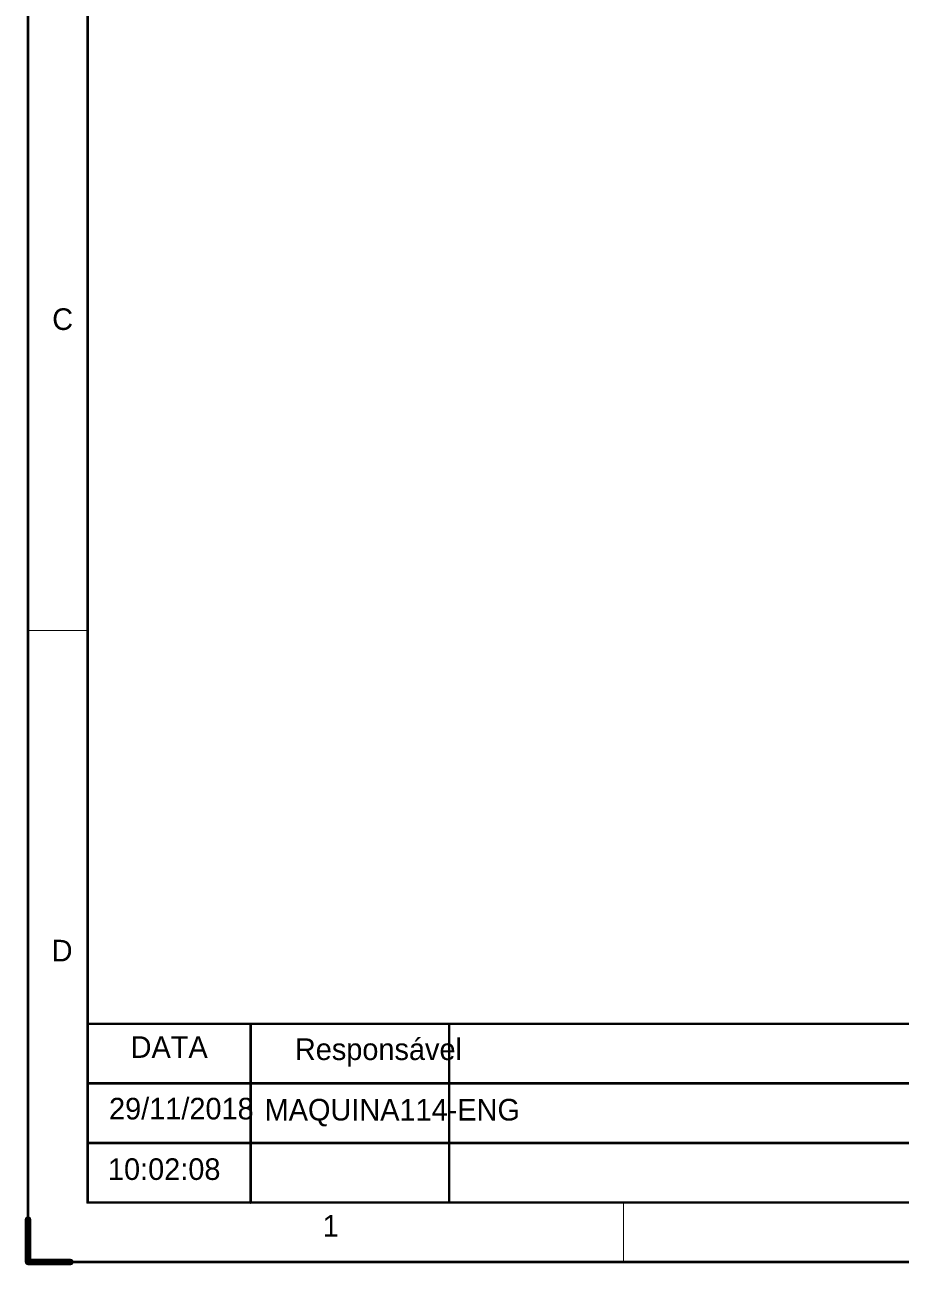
# Model space of a CAD drawing. Header units: millimetres. Extents: x 7 to 23.6, y 5 to 16.7.
# Drawn here: x 6.99 to 11.04, y 4.99 to 10.73 of the extents above; entities that cross this region are included whole.
import ezdxf

# ---------------------------------------------------------------- set-up
doc = ezdxf.new("R2010")
doc.units = ezdxf.units.MM
doc.header["$MEASUREMENT"] = 0
doc.layers.add('Mechanical10', color=56, linetype='Continuous')

msp = doc.modelspace()

# ---------------------------------------------------------------- linework, layer by layer
at = {"layer": 'Mechanical10'}
for points, const_width in [([(7, 5), (7, 16.69)], 0.0118), ([(7, 5), (7, 16.6929)], 0.00394), ([(7.2756, 5.2756), (7.2756, 16.4173)], 0.0118), ([(7, 7.9232), (7.2756, 7.9232)], 0.0039), ([(7.2756, 6.1024), (23.2598, 6.1024)], 0.0118), ([(8.03, 5.275), (8.03, 6.1018)], 0.0118), ([(8.9488, 5.2756), (8.9488, 6.1024)], 0.0118), ([(7.2756, 5.8268), (14.05, 5.8268)], 0.0118), ([(7.2756, 5.5512), (23.2598, 5.5512)], 0.0118), ([(7.2756, 5.2756), (23.2598, 5.2756)], 0.0118), ([(9.7559, 5), (9.7559, 5.2756)], 0.0039), ([(7, 5), (7, 5.1969)], 0.0295), ([(7, 5), (7.1969, 5)], 0.0295), ([(7, 5), (23.54, 5)], 0.0118), ([(7, 5), (23.5354, 5)], 0.00394)]:
    msp.add_lwpolyline(points, dxfattribs=dict(at, const_width=const_width))
for points, const_width in [([(6.999, 7.9232, 1), (7.001, 7.9232, 1)], 0.00195), ([(7.2746, 7.9232, 1), (7.2766, 7.9232, 1)], 0.00195), ([(7.2726, 6.1024, 1), (7.2785, 6.1024, 1)], 0.0059), ([(8.027, 6.1018, 1), (8.0329, 6.1018, 1)], 0.0059), ([(8.9459, 6.1024, 1), (8.9518, 6.1024, 1)], 0.0059), ([(7.2726, 5.8268, 1), (7.2785, 5.8268, 1)], 0.0059), ([(7.2726, 5.5512, 1), (7.2785, 5.5512, 1)], 0.0059), ([(7.2726, 5.2756, 1), (7.2785, 5.2756, 1)], 0.0059), ([(7.2726, 5.2756, 1), (7.2785, 5.2756, 1)], 0.0059), ([(8.027, 5.275, 1), (8.0329, 5.275, 1)], 0.0059), ([(8.9459, 5.2756, 1), (8.9518, 5.2756, 1)], 0.0059), ([(9.7549, 5.2756, 1), (9.7569, 5.2756, 1)], 0.00195), ([(6.9926, 5.1969, 1), (7.0074, 5.1969, 1)], 0.0147), ([(6.9926, 5, 1), (7.0074, 5, 1)], 0.0147), ([(6.9926, 5, 1), (7.0074, 5, 1)], 0.0147), ([(6.997, 5, 1), (7.003, 5, 1)], 0.0059), ([(6.997, 5, 1), (7.003, 5, 1)], 0.0059), ([(6.999, 5, 1), (7.001, 5, 1)], 0.00197), ([(6.999, 5, 1), (7.001, 5, 1)], 0.00197), ([(7.1895, 5, 1), (7.2042, 5, 1)], 0.0147), ([(9.7549, 5, 1), (9.7569, 5, 1)], 0.00195)]:
    msp.add_lwpolyline(points, format="xyb", close=True, dxfattribs=dict(at, const_width=const_width))

# ---------------------------------------------------------------- texts
for s, p in [('C', (7.112, 9.3148)), ('D', (7.1095, 6.3916)), ('DATA', (7.475, 5.945)), ('Responsável', (8.235, 5.935)), ('29/11/2018', (7.375, 5.66)), ('MAQUINA114-ENG', (8.095, 5.655)), ('10:02:08', (7.37, 5.38)), ('1', (8.3634, 5.1178))]:
    msp.add_text(s, height=0.1, dxfattribs=at).set_placement(p)

doc.saveas('drawing.dxf')
